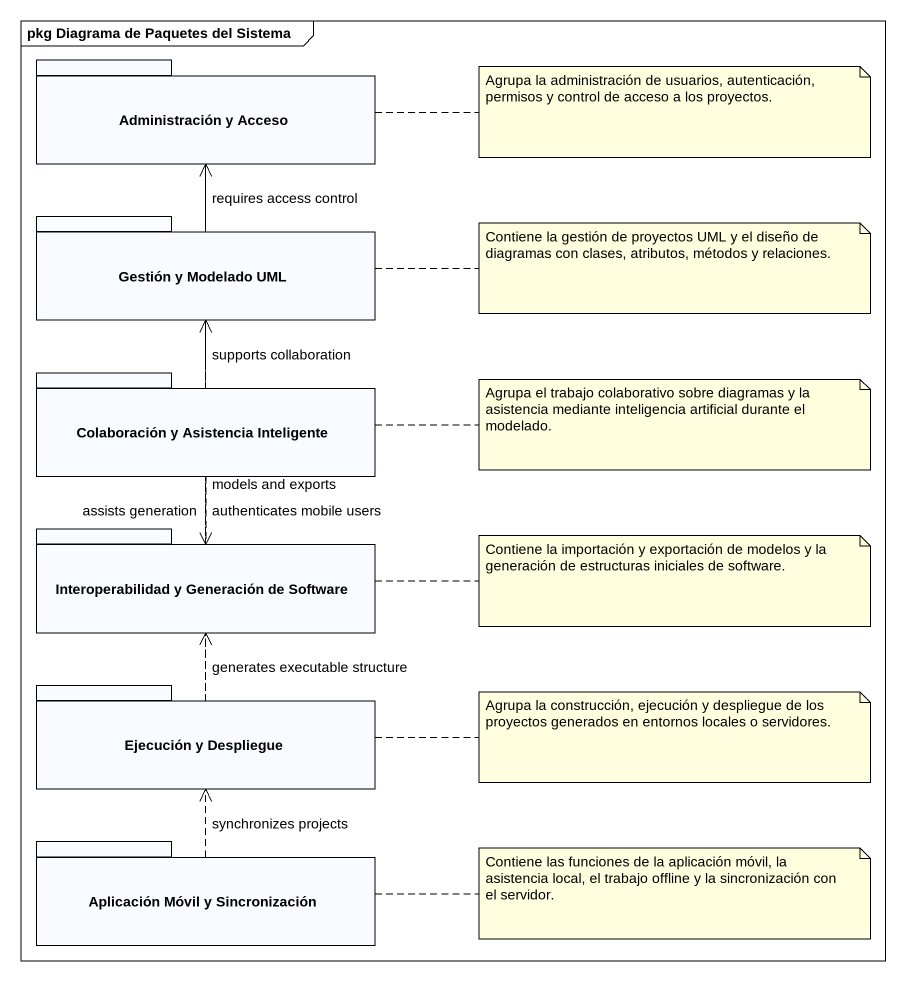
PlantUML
@startuml
mainframe pkg Diagrama de Paquetes del Sistema
package "Administración y Acceso" as Administración_y_Acceso {
}
package "Gestión y Modelado UML" as Gestión_y_Modelado_UML {
}
package "Colaboración y Asistencia Inteligente" as Colaboración_y_Asistencia {
}
package "Interoperabilidad y Generación de Software" as Interoperabilidad_y {
}
package "Ejecución y Despliegue" as Ejecución_y_Despliegue {
}
package "Aplicación Móvil y Sincronización" as Aplicación_Móvil_y {
}
Gestión_y_Modelado_UML .up.> Administración_y_Acceso : requires access control
Colaboración_y_Asistencia .up.> Gestión_y_Modelado_UML : supports collaboration
Colaboración_y_Asistencia ..> Interoperabilidad_y : assists generation
Interoperabilidad_y .up.> Gestión_y_Modelado_UML : models and exports
Ejecución_y_Despliegue .up.> Interoperabilidad_y : generates executable structure
Aplicación_Móvil_y .up.> Administración_y_Acceso : authenticates mobile users
Aplicación_Móvil_y .up.> Ejecución_y_Despliegue : synchronizes projects
note right of Administración_y_Acceso : Agrupa la administración de usuarios, autenticación, permisos y control de acceso a los proyectos.
note right of Gestión_y_Modelado_UML : Contiene la gestión de proyectos UML y el diseño de diagramas con clases, atributos, métodos y relaciones.
note right of Colaboración_y_Asistencia : Agrupa el trabajo colaborativo sobre diagramas y la asistencia mediante inteligencia artificial durante el modelado.
note right of Interoperabilidad_y : Contiene la importación y exportación de modelos y la generación de estructuras iniciales de software.
note right of Ejecución_y_Despliegue : Agrupa la construcción, ejecución y despliegue de los proyectos generados en entornos locales o servidores.
note right of Aplicación_Móvil_y : Contiene las funciones de la aplicación móvil, la asistencia local, el trabajo offline y la sincronización con el servidor.
@enduml
